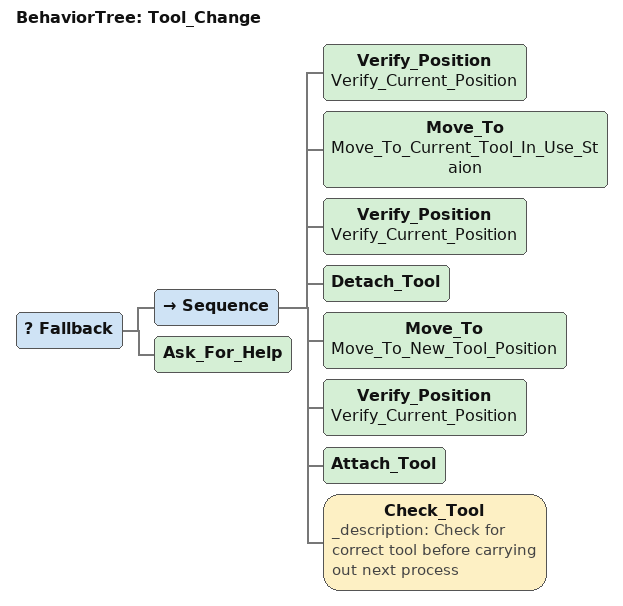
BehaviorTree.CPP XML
<?xml version="1.0" encoding="UTF-8"?>
<root BTCPP_format="4">
  <BehaviorTree ID="Tool_Change">
    <Fallback>
      <Sequence>
        <Verify_Position name="Verify_Current_Position"/>
        <Move_To name="Move_To_Current_Tool_In_Use_Staion"/>
        <Verify_Position name="Verify_Current_Position"/>
        <Detach_Tool/>
        <Move_To name="Move_To_New_Tool_Position"/>
        <Verify_Position name="Verify_Current_Position"/>
        <Attach_Tool/>
        <Check_Tool _description="Check for correct tool before carrying out next process"/>
      </Sequence>
      <Ask_For_Help/>
    </Fallback>
  </BehaviorTree>

</root>
